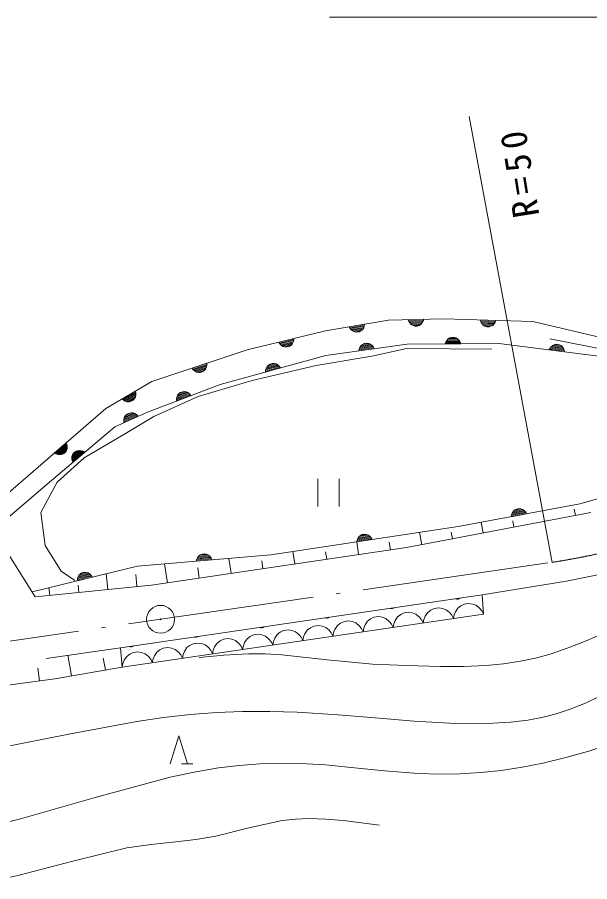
# Model space of a CAD drawing. Units: millimetres, scale not verified. Extents: x -625 to 708451, y -625 to 363079.
# Drawn here: x 182931 to 219750, y 236695 to 292308 of the extents above; entities that cross this region are included whole.
import ezdxf

# ---------------------------------------------------------------- set-up
doc = ezdxf.new("R2010")
doc.units = ezdxf.units.MM
doc.header["$LTSCALE"] = 1000
for name, pattern in [('DASHED', [7.5, 6, -1.5]), ('DASHED_SPACED', [12, 6, -6]), ('LONG_DASHED_DOTTED', [15.25, 12, -1.5, 0.25, -1.5])]:
    doc.linetypes.add(name, pattern=pattern)
doc.layers.add('S-SUV', color=7, linetype='Continuous', lineweight=13)
doc.styles.add('ＭＳ ゴシック', font='')
doc.styles.get('ＭＳ ゴシック').set_extended_font_data('MS Gothic')

msp = doc.modelspace()

# ---------------------------------------------------------------- linework, layer by layer
at = {"layer": 'S-SUV'}
for p, q in [((212007, 285918), (217336, 257242)), ((206800, 272818), (202758, 272137)), ((204286, 272394), (205272, 272561)), ((205272, 272561), (205252, 272441)), ((210343, 272909), (206800, 272818)), ((208072, 272851), (209072, 272876)), ((208112, 272737), (208072, 272851)), ((209048, 272813), (208099, 272789)), ((208175, 272641), (208112, 272737)), ((208125, 272727), (209025, 272750)), ((208989, 272687), (208167, 272666)), ((208275, 272533), (208175, 272641)), ((208213, 272604), (208941, 272623)), ((208387, 272476), (208275, 272533)), ((208882, 272559), (208277, 272544)), ((208885, 272549), (208776, 272486)), ((208980, 272662), (208885, 272549)), ((209035, 272761), (208980, 272662)), ((209072, 272876), (209035, 272761)), ((216089, 272727), (210343, 272909)), ((212750, 272718), (212716, 272834)), ((212716, 272834), (213716, 272802)), ((213689, 272741), (212739, 272771)), ((212807, 272619), (212750, 272718)), ((212762, 272708), (213662, 272679)), ((213622, 272618), (212800, 272644)), ((212901, 272506), (212807, 272619)), ((212843, 272580), (213570, 272557)), ((213009, 272442), (212901, 272506)), ((213508, 272496), (212904, 272515)), ((213612, 272593), (213511, 272486)), ((213672, 272689), (213612, 272593)), ((213716, 272802), (213672, 272689)), ((228080, 269911), (216089, 272727)), ((202758, 272137), (197716, 270911)), ((204342, 272287), (204286, 272394)), ((205258, 272495), (204321, 272337)), ((204417, 272201), (204342, 272287)), ((204356, 272280), (205244, 272429)), ((205217, 272361), (204406, 272225)), ((204532, 272109), (204417, 272201)), ((204461, 272170), (205178, 272291)), ((204650, 272068), (204532, 272109)), ((205129, 272220), (204533, 272119)), ((204772, 272051), (204650, 272068)), ((204659, 272077), (205026, 272139)), ((204925, 272076), (204772, 272051)), ((205035, 272133), (204925, 272076)), ((205133, 272210), (205035, 272133)), ((205211, 272335), (205133, 272210)), ((205252, 272441), (205211, 272335)), ((208505, 272442), (208387, 272476)), ((208396, 272484), (208769, 272494)), ((208660, 272446), (208505, 272442)), ((208776, 272486), (208660, 272446)), ((213125, 272401), (213009, 272442)), ((213019, 272449), (213391, 272438)), ((213280, 272396), (213125, 272401)), ((213399, 272430), (213280, 272396)), ((213511, 272486), (213399, 272430)), ((199751, 271406), (200723, 271642)), ((199815, 271303), (199751, 271406)), ((200713, 271575), (199790, 271351)), ((199829, 271296), (200704, 271509)), ((200682, 271439), (199883, 271245)), ((200678, 271412), (200609, 271282)), ((200711, 271521), (200678, 271412)), ((200723, 271642), (200711, 271521)), ((210454, 271293), (210493, 271408)), ((210493, 271408), (210550, 271506)), ((211403, 271425), (210503, 271418)), ((210540, 271481), (211362, 271487)), ((210550, 271506), (210646, 271617)), ((211317, 271549), (210589, 271544)), ((210646, 271617), (210756, 271678)), ((210649, 271607), (211254, 271611)), ((210756, 271678), (210873, 271716)), ((211136, 271673), (210763, 271670)), ((210873, 271716), (211028, 271717)), ((211028, 271717), (211146, 271681)), ((211146, 271681), (211256, 271621)), ((211256, 271621), (211355, 271512)), ((211355, 271512), (211415, 271415)), ((211415, 271415), (211454, 271300)), ((217196, 271627), (221190, 270828)), ((197716, 270911), (191584, 268867)), ((199896, 271222), (199815, 271303)), ((200017, 271138), (199896, 271222)), ((199941, 271195), (200648, 271366)), ((200605, 271292), (200017, 271149)), ((200138, 271106), (200017, 271138)), ((200261, 271097), (200138, 271106)), ((200146, 271116), (200508, 271204)), ((200411, 271134), (200261, 271097)), ((200517, 271198), (200411, 271134)), ((200609, 271282), (200517, 271198)), ((202788, 270547), (208012, 271274)), ((205895, 270979), (204905, 270842)), ((204905, 270842), (204928, 270961)), ((204921, 270907), (205862, 271038)), ((204928, 270961), (204972, 271066)), ((205828, 271096), (204937, 270972)), ((204965, 271039), (205780, 271153)), ((204972, 271066), (205053, 271188)), ((205727, 271208), (205006, 271108)), ((205053, 271188), (205154, 271263)), ((205057, 271178), (205656, 271262)), ((205154, 271263), (205265, 271316)), ((205531, 271307), (205162, 271256)), ((205265, 271316), (205419, 271337)), ((205419, 271337), (205540, 271316)), ((205540, 271316), (205657, 271272)), ((205657, 271272), (205769, 271176)), ((205769, 271176), (205842, 271088)), ((205842, 271088), (205895, 270979)), ((208012, 271274), (213896, 271319)), ((211454, 271300), (210454, 271293)), ((210478, 271355), (211428, 271363)), ((213896, 271319), (221391, 270365)), ((217147, 270906), (217202, 271015)), ((218139, 270779), (217147, 270906)), ((217180, 270964), (218123, 270844)), ((217202, 271015), (217271, 271104)), ((218106, 270910), (217213, 271023)), ((217258, 271080), (218074, 270977)), ((217271, 271104), (217382, 271201)), ((218037, 271044), (217315, 271136)), ((217382, 271201), (217498, 271246)), ((217383, 271191), (217983, 271114)), ((217498, 271246), (217620, 271269)), ((217874, 271191), (217505, 271238)), ((217620, 271269), (217773, 271249)), ((217773, 271249), (217885, 271197)), ((217885, 271197), (217987, 271124)), ((217987, 271124), (218070, 271002)), ((218070, 271002), (218117, 270898)), ((218117, 270898), (218139, 270779)), ((195975, 268685), (202788, 270547)), ((194176, 269730), (195124, 270047)), ((194248, 269633), (194176, 269730)), ((195120, 269979), (194219, 269679)), ((194263, 269628), (195116, 269912)), ((195101, 269841), (194320, 269581)), ((194383, 269536), (195073, 269766)), ((195099, 269814), (195041, 269679)), ((195123, 269925), (195099, 269814)), ((195124, 270047), (195123, 269925)), ((199864, 269748), (198899, 269484)), ((198907, 269551), (199823, 269802)), ((199783, 269855), (198914, 269618)), ((198934, 269688), (199727, 269905)), ((198937, 269715), (199002, 269847)), ((199668, 269953), (198966, 269762)), ((199002, 269847), (199092, 269934)), ((199007, 269838), (199591, 269997)), ((199092, 269934), (199196, 270001)), ((199461, 270027), (199102, 269928)), ((199196, 270001), (199345, 270042)), ((199345, 270042), (199469, 270036)), ((199469, 270036), (199591, 270008)), ((199591, 270008), (199714, 269927)), ((199714, 269927), (199797, 269849)), ((199797, 269849), (199864, 269748)), ((194335, 269560), (194248, 269633)), ((194463, 269486), (194335, 269560)), ((195036, 269688), (194462, 269496)), ((194586, 269464), (194463, 269486)), ((194709, 269466), (194586, 269464)), ((194593, 269474), (194946, 269592)), ((194856, 269515), (194709, 269466)), ((194956, 269587), (194856, 269515)), ((195041, 269679), (194956, 269587)), ((198899, 269484), (198907, 269606)), ((198907, 269606), (198937, 269715)), ((191584, 268867), (188632, 267141)), ((191296, 266913), (195975, 268685)), ((189676, 267751), (190539, 268256)), ((190549, 268189), (189729, 267710)), ((189782, 267669), (190559, 268123)), ((190539, 268256), (190563, 268136)), ((190563, 268136), (190563, 268023)), ((194012, 268075), (193170, 267757)), ((193183, 267828), (193953, 268120)), ((193888, 268162), (193208, 267905)), ((193236, 267993), (193318, 268088)), ((193242, 267984), (193808, 268199)), ((193318, 268088), (193414, 268164)), ((193676, 268215), (193327, 268083)), ((193414, 268164), (193559, 268219)), ((193559, 268219), (193682, 268226)), ((193682, 268226), (193807, 268209)), ((193807, 268209), (193937, 268140)), ((193937, 268140), (194027, 268070)), ((194027, 268070), (194103, 267976)), ((189767, 267671), (189676, 267751)), ((189868, 267617), (189767, 267671)), ((190559, 268050), (189848, 267635)), ((190007, 267571), (189868, 267617)), ((189919, 267604), (190547, 267971)), ((190527, 267886), (190004, 267581)), ((190132, 267575), (190007, 267571)), ((190253, 267602), (190132, 267575)), ((190137, 267586), (190459, 267774)), ((190387, 267680), (190253, 267602)), ((190469, 267772), (190387, 267680)), ((190534, 267879), (190469, 267772)), ((190563, 268023), (190534, 267879)), ((193165, 267744), (193184, 267855)), ((193168, 267622), (193165, 267744)), ((194103, 267976), (193168, 267622)), ((193169, 267689), (194058, 268026)), ((193184, 267855), (193236, 267993)), ((188632, 267141), (176906, 257006)), ((189198, 265953), (191296, 266913)), ((189781, 266346), (189793, 266459)), ((190604, 266734), (189786, 266359)), ((189789, 266292), (190653, 266688)), ((190702, 266641), (189793, 266225)), ((189793, 266459), (189836, 266599)), ((189794, 266432), (190542, 266774)), ((190475, 266812), (189814, 266509)), ((189836, 266599), (189911, 266700)), ((189842, 266591), (190392, 266843)), ((189911, 266700), (190002, 266783)), ((190259, 266851), (189921, 266696)), ((190002, 266783), (190143, 266847)), ((190143, 266847), (190265, 266862)), ((190265, 266862), (190390, 266853)), ((190390, 266853), (190525, 266794)), ((190525, 266794), (190620, 266730)), ((190620, 266730), (190702, 266641)), ((184565, 262046), (189198, 265953)), ((189793, 266225), (189781, 266346)), ((185322, 264280), (186078, 264934)), ((186100, 264870), (185382, 264249)), ((185441, 264218), (186122, 264807)), ((186135, 264735), (185512, 264197)), ((186078, 264934), (186123, 264821)), ((186123, 264821), (186144, 264709)), ((185425, 264217), (185322, 264280)), ((185535, 264183), (185425, 264217)), ((185680, 264163), (185535, 264183)), ((185587, 264179), (186138, 264655)), ((186133, 264568), (185676, 264173)), ((185803, 264190), (185680, 264163)), ((185916, 264238), (185803, 264190)), ((185805, 264202), (186087, 264446)), ((186033, 264340), (185916, 264238)), ((186098, 264445), (186033, 264340)), ((186142, 264562), (186098, 264445)), ((186144, 264709), (186142, 264562)), ((186441, 264050), (186486, 264166)), ((187000, 264426), (186443, 263957)), ((186446, 263877), (187074, 264407)), ((186449, 264044), (186912, 264433)), ((187145, 264385), (186457, 263805)), ((186478, 263741), (187205, 264354)), ((186486, 264166), (186552, 264271)), ((186781, 264406), (186497, 264165)), ((187264, 264322), (186500, 263677)), ((186552, 264271), (186670, 264371)), ((186670, 264371), (186784, 264418)), ((186784, 264418), (186907, 264443)), ((186907, 264443), (187053, 264421)), ((187053, 264421), (187161, 264386)), ((187161, 264386), (187264, 264322)), ((186437, 263903), (186441, 264050)), ((186456, 263791), (186437, 263903)), ((186500, 263677), (186456, 263791)), ((202263, 262625), (202263, 260825)), ((203645, 260825), (203645, 262625)), ((180296, 258367), (184565, 262046)), ((219105, 261008), (224112, 262416)), ((211294, 259537), (219105, 261008)), ((219817, 260444), (207958, 258192)), ((215691, 260365), (214709, 260180)), ((214709, 260180), (214727, 260300)), ((214722, 260246), (215655, 260422)), ((214727, 260300), (214765, 260407)), ((215619, 260478), (214735, 260312)), ((214760, 260380), (215568, 260532)), ((214765, 260407), (214841, 260533)), ((215512, 260586), (214797, 260451)), ((214841, 260533), (214938, 260612)), ((214845, 260523), (215439, 260635)), ((214938, 260612), (215046, 260671)), ((215312, 260675), (214946, 260606)), ((215046, 260671), (215198, 260699)), ((215198, 260699), (215321, 260684)), ((215321, 260684), (215440, 260646)), ((215440, 260646), (215556, 260556)), ((215556, 260556), (215633, 260471)), ((215633, 260471), (215691, 260365)), ((216852, 259881), (216723, 260559)), ((218829, 260257), (218752, 260662)), ((212899, 259130), (212769, 259815)), ((214876, 259506), (214798, 259914)), ((184079, 255031), (181388, 259308)), ((199232, 257722), (211294, 259537)), ((208946, 258379), (208798, 259161)), ((210923, 258755), (210842, 259178)), ((205758, 258704), (204769, 258555)), ((204769, 258555), (204791, 258675)), ((204784, 258621), (205724, 258762)), ((204791, 258675), (204834, 258780)), ((205690, 258820), (204800, 258686)), ((204827, 258754), (205641, 258876)), ((204834, 258780), (204914, 258903)), ((205587, 258931), (204868, 258823)), ((204914, 258903), (205013, 258979)), ((204918, 258894), (205516, 258984)), ((205013, 258979), (205124, 259033)), ((205390, 259028), (205022, 258973)), ((205124, 259033), (205277, 259056)), ((205277, 259056), (205399, 259037)), ((205399, 259037), (205517, 258994)), ((205517, 258994), (205630, 258900)), ((205630, 258900), (205703, 258812)), ((205703, 258812), (205758, 258704)), ((207958, 258192), (191558, 255782)), ((204883, 257740), (204763, 258554)), ((206933, 258041), (206861, 258534)), ((190658, 257003), (199232, 257722)), ((194477, 257438), (194526, 257540)), ((195383, 257525), (194486, 257449)), ((194518, 257515), (195338, 257583)), ((194526, 257540), (194614, 257658)), ((195288, 257642), (194563, 257581)), ((194614, 257658), (194719, 257727)), ((194618, 257648), (195220, 257699)), ((194719, 257727), (194833, 257774)), ((195098, 257752), (194727, 257720)), ((194833, 257774), (194987, 257787)), ((194987, 257787), (195107, 257760)), ((195107, 257760), (195222, 257709)), ((195222, 257709), (195328, 257608)), ((195328, 257608), (195396, 257516)), ((195396, 257516), (195443, 257404)), ((196683, 256535), (196542, 257496)), ((200783, 257137), (200665, 257938)), ((202833, 257439), (202762, 257923)), ((183878, 255352), (190658, 257003)), ((192583, 255933), (192404, 257149)), ((194447, 257321), (194477, 257438)), ((195443, 257404), (194447, 257321)), ((194467, 257385), (195413, 257464)), ((198733, 256836), (198659, 257337)), ((187676, 256405), (186801, 256192)), ((186823, 256262), (187622, 256456)), ((186827, 256288), (186895, 256418)), ((187564, 256506), (186857, 256334)), ((186895, 256418), (186988, 256503)), ((186900, 256409), (187488, 256552)), ((186988, 256503), (187093, 256567)), ((187359, 256585), (186997, 256497)), ((187093, 256567), (187244, 256604)), ((187244, 256604), (187367, 256595)), ((187367, 256595), (187488, 256563)), ((187488, 256563), (187609, 256479)), ((187609, 256479), (187690, 256398)), ((187690, 256398), (187754, 256295)), ((188753, 255501), (188652, 256514)), ((190623, 255688), (190546, 256453)), ((194633, 256234), (194537, 256887)), ((218260, 256039), (221519, 256700)), ((187754, 256295), (186782, 256059)), ((186782, 256059), (186794, 256180)), ((186792, 256125), (187715, 256350)), ((186794, 256180), (186827, 256288)), ((212825, 255141), (218260, 256039)), ((184079, 255031), (191558, 255782)), ((185014, 255125), (184965, 255616)), ((186884, 255313), (186838, 255764)), ((189576, 251745), (212825, 255141)), ((212825, 255141), (212918, 253907)), ((209527, 254168), (209331, 254020)), ((209744, 254274), (209527, 254168)), ((210045, 254318), (209744, 254274)), ((210283, 254278), (210045, 254318)), ((210513, 254193), (210283, 254278)), ((210733, 254008), (210513, 254193)), ((211268, 254304), (211110, 254063)), ((211464, 254451), (211268, 254304)), ((211681, 254557), (211464, 254451)), ((211981, 254601), (211681, 254557)), ((212219, 254561), (211981, 254601)), ((212449, 254476), (212219, 254561)), ((212669, 254291), (212449, 254476)), ((212813, 254119), (212669, 254291)), ((212918, 253907), (189681, 250508)), ((205655, 253601), (205459, 253454)), ((205872, 253707), (205655, 253601)), ((206172, 253751), (205872, 253707)), ((206410, 253712), (206172, 253751)), ((206640, 253627), (206410, 253712)), ((206860, 253441), (206640, 253627)), ((207395, 253737), (207237, 253497)), ((207591, 253884), (207395, 253737)), ((207808, 253990), (207591, 253884)), ((208108, 254034), (207808, 253990)), ((208346, 253995), (208108, 254034)), ((208576, 253910), (208346, 253995)), ((208796, 253725), (208576, 253910)), ((208940, 253553), (208796, 253725)), ((209174, 253780), (209090, 253575)), ((209331, 254020), (209174, 253780)), ((210876, 253836), (210733, 254008)), ((210982, 253624), (210876, 253836)), ((211026, 253858), (210982, 253624)), ((211110, 254063), (211026, 253858)), ((212918, 253907), (212813, 254119)), ((201999, 253141), (201782, 253035)), ((202299, 253185), (201999, 253141)), ((202537, 253145), (202299, 253185)), ((202767, 253060), (202537, 253145)), ((202987, 252875), (202767, 253060)), ((203522, 253171), (203365, 252930)), ((203718, 253318), (203522, 253171)), ((203935, 253424), (203718, 253318)), ((204235, 253468), (203935, 253424)), ((204473, 253428), (204235, 253468)), ((204703, 253343), (204473, 253428)), ((204923, 253158), (204703, 253343)), ((205067, 252986), (204923, 253158)), ((205301, 253213), (205217, 253008)), ((205459, 253454), (205301, 253213)), ((207004, 253269), (206860, 253441)), ((207109, 253057), (207004, 253269)), ((207154, 253291), (207109, 253057)), ((207237, 253497), (207154, 253291)), ((209045, 253341), (208940, 253553)), ((209090, 253575), (209045, 253341)), ((219519, 252192), (222170, 253353)), ((198126, 252574), (197909, 252468)), ((198426, 252618), (198126, 252574)), ((198664, 252579), (198426, 252618)), ((198894, 252494), (198664, 252579)), ((199114, 252308), (198894, 252494)), ((199649, 252604), (199492, 252364)), ((199845, 252752), (199649, 252604)), ((200062, 252857), (199845, 252752)), ((200362, 252901), (200062, 252857)), ((200601, 252862), (200362, 252901)), ((200831, 252777), (200601, 252862)), ((201051, 252592), (200831, 252777)), ((201194, 252420), (201051, 252592)), ((201428, 252647), (201344, 252442)), ((201586, 252887), (201428, 252647)), ((201782, 253035), (201586, 252887)), ((203131, 252703), (202987, 252875)), ((203236, 252491), (203131, 252703)), ((203281, 252725), (203236, 252491)), ((203365, 252930), (203281, 252725)), ((205172, 252774), (205067, 252986)), ((205217, 253008), (205172, 252774)), ((194253, 252008), (194036, 251902)), ((194553, 252052), (194253, 252008)), ((194791, 252012), (194553, 252052)), ((195021, 251927), (194791, 252012)), ((195241, 251742), (195021, 251927)), ((195777, 252038), (195619, 251797)), ((195973, 252185), (195777, 252038)), ((196189, 252291), (195973, 252185)), ((196490, 252335), (196189, 252291)), ((196728, 252296), (196490, 252335)), ((196958, 252211), (196728, 252296)), ((197178, 252025), (196958, 252211)), ((197322, 251853), (197178, 252025)), ((197555, 252080), (197472, 251875)), ((197713, 252321), (197555, 252080)), ((197909, 252468), (197713, 252321)), ((199258, 252137), (199114, 252308)), ((199363, 251924), (199258, 252137)), ((199408, 252159), (199363, 251924)), ((199492, 252364), (199408, 252159)), ((201300, 252208), (201194, 252420)), ((201344, 252442), (201300, 252208)), ((218365, 251735), (219519, 252192)), ((189681, 250508), (189576, 251745)), ((190380, 251441), (190163, 251335)), ((190680, 251485), (190380, 251441)), ((190919, 251446), (190680, 251485)), ((191149, 251361), (190919, 251446)), ((191904, 251471), (191746, 251231)), ((192100, 251619), (191904, 251471)), ((192317, 251725), (192100, 251619)), ((192617, 251768), (192317, 251725)), ((192855, 251729), (192617, 251768)), ((193085, 251644), (192855, 251729)), ((193305, 251459), (193085, 251644)), ((193449, 251287), (193305, 251459)), ((193683, 251514), (193599, 251309)), ((193840, 251755), (193683, 251514)), ((194036, 251902), (193840, 251755)), ((195385, 251570), (195241, 251742)), ((195490, 251358), (195385, 251570)), ((195535, 251592), (195490, 251358)), ((195619, 251797), (195535, 251592)), ((197427, 251641), (197322, 251853)), ((197472, 251875), (197427, 251641)), ((217206, 251340), (218365, 251735)), ((186422, 249936), (186189, 251263)), ((188595, 250318), (188462, 251071)), ((189810, 250947), (189726, 250742)), ((189967, 251188), (189810, 250947)), ((190163, 251335), (189967, 251188)), ((191368, 251175), (191149, 251361)), ((191512, 251004), (191368, 251175)), ((191617, 250792), (191512, 251004)), ((191662, 251026), (191617, 250792)), ((191746, 251231), (191662, 251026)), ((193554, 251075), (193449, 251287)), ((193599, 251309), (193554, 251075)), ((194626, 251110), (196210, 251262)), ((196210, 251262), (197793, 251352)), ((197793, 251352), (198868, 251348)), ((198868, 251348), (199952, 251284)), ((199952, 251284), (202865, 250962)), ((202865, 250962), (205789, 250700)), ((214199, 250715), (215295, 250876)), ((215295, 250876), (216258, 251079)), ((216258, 251079), (217206, 251340)), ((184364, 249614), (184254, 250432)), ((189681, 250508), (185336, 249745)), ((189726, 250742), (189681, 250508)), ((205789, 250700), (207963, 250595)), ((207963, 250595), (210150, 250548)), ((210150, 250548), (211622, 250550)), ((211622, 250550), (213091, 250612)), ((213091, 250612), (214199, 250715)), ((185336, 249745), (173678, 248167)), ((219370, 248142), (220458, 248652)), ((218488, 247791), (219370, 248142)), ((194077, 247454), (195742, 247579)), ((195742, 247579), (197421, 247645)), ((197421, 247645), (199182, 247652)), ((199182, 247652), (200942, 247600)), ((200942, 247600), (203573, 247441)), ((216678, 247267), (217588, 247497)), ((217588, 247497), (218488, 247791)), ((186246, 246191), (190621, 247006)), ((190621, 247006), (192341, 247259)), ((192341, 247259), (194077, 247454)), ((203573, 247441), (206209, 247222)), ((206209, 247222), (208462, 247024)), ((208462, 247024), (210726, 246886)), ((213545, 246886), (214656, 246963)), ((214656, 246963), (215762, 247098)), ((215762, 247098), (216678, 247267)), ((210726, 246886), (212134, 246856)), ((212134, 246856), (213545, 246886)), ((181892, 245320), (186246, 246191)), ((192775, 244284), (193324, 246079)), ((193324, 246079), (193873, 244284)), ((219684, 245104), (221562, 245715)), ((218220, 244685), (219684, 245104)), ((193500, 244284), (194220, 244284)), ((195877, 244015), (197210, 244178)), ((197210, 244178), (198558, 244282)), ((198558, 244282), (199838, 244322)), ((199838, 244322), (201118, 244302)), ((201118, 244302), (202761, 244205)), ((202761, 244205), (204410, 244048)), ((215409, 244062), (216742, 244325)), ((216742, 244325), (218220, 244685)), ((192764, 243427), (194308, 243750)), ((194308, 243750), (195877, 244015)), ((204410, 244048), (206557, 243820)), ((206557, 243820), (208721, 243652)), ((208721, 243652), (210062, 243614)), ((210062, 243614), (211414, 243636)), ((211414, 243636), (212742, 243717)), ((212742, 243717), (214065, 243859)), ((214065, 243859), (215409, 244062)), ((187944, 242109), (192764, 243427)), ((183135, 240734), (187944, 242109)), ((181249, 240267), (183135, 240734)), ((197824, 240163), (199963, 240634)), ((199963, 240634), (200818, 240725)), ((200818, 240725), (201688, 240756)), ((201688, 240756), (202784, 240724)), ((202784, 240724), (203895, 240631)), ((203895, 240631), (205061, 240490)), ((205061, 240490), (206240, 240324)), ((195693, 239632), (197824, 240163)), ((191548, 239094), (193139, 239266)), ((193139, 239266), (194421, 239420)), ((194421, 239420), (195693, 239632)), ((186508, 238016), (189979, 238864)), ((189979, 238864), (191548, 239094)), ((183053, 237109), (186508, 238016)), ((181098, 236695), (183053, 237109))]:
    msp.add_line(p, q, dxfattribs=at)
at = {"layer": 'S-SUV', "linetype": 'DASHED'}
for p, q in [((205727, 270511), (207987, 270989)), ((207987, 270989), (213463, 270946)), ((202163, 269902), (205727, 270511)), ((198035, 268946), (202163, 269902)), ((194558, 267903), (198035, 268946)), ((191713, 266626), (194558, 267903)), ((189887, 265539), (191713, 266626)), ((187236, 263975), (189887, 265539)), ((185498, 262410), (187236, 263975)), ((184455, 260454), (185498, 262410)), ((184716, 258325), (184455, 260454)), ((185759, 256673), (184716, 258325)), ((186628, 256065), (185759, 256673))]:
    msp.add_line(p, q, dxfattribs=at)
at = {"layer": 'S-SUV', "linetype": 'LONG_DASHED_DOTTED'}
msp.add_line((114633, 242297), (217336, 257242), dxfattribs=at)
at = {"layer": 'S-SUV', "linetype": 'DASHED_SPACED'}
msp.add_line((172918, 249377), (189576, 251745), dxfattribs=at)
at = {"layer": 'S-SUV'}
msp.add_lwpolyline([(241308, 269641), (228221, 292308), (203014, 292308)], dxfattribs=at)
for radius in [896, 27]:
    msp.add_circle((192145, 253577), radius, dxfattribs=at)
at = {"layer": 'S-SUV', "linetype": 'LONG_DASHED_DOTTED'}
msp.add_arc((210142, 303926), 47235, 278.7608, 303.1755, dxfattribs=at)
at = {"layer": 'S-SUV'}
for centre, start, end in [((211217, 255174), 251.1914, 305.4286), ((207019, 254560), 250.8354, 305.7846), ((202821, 253946), 250.4836, 306.1364), ((198623, 253332), 250.1359, 306.4841), ((194425, 252718), 249.792, 306.828), ((190227, 252104), 249.4519, 307.1681)]:
    msp.add_arc(centre, 298, start, end, dxfattribs=at)

# ---------------------------------------------------------------- texts
at = {"layer": 'S-SUV', "insert": (216544, 279565), "char_height": 1686, "attachment_point": 7, "rotation": 99.1, "style": 'ＭＳ ゴシック'}
msp.add_mtext('\\T1.3;R=50', dxfattribs=at)

doc.saveas('drawing.dxf')
